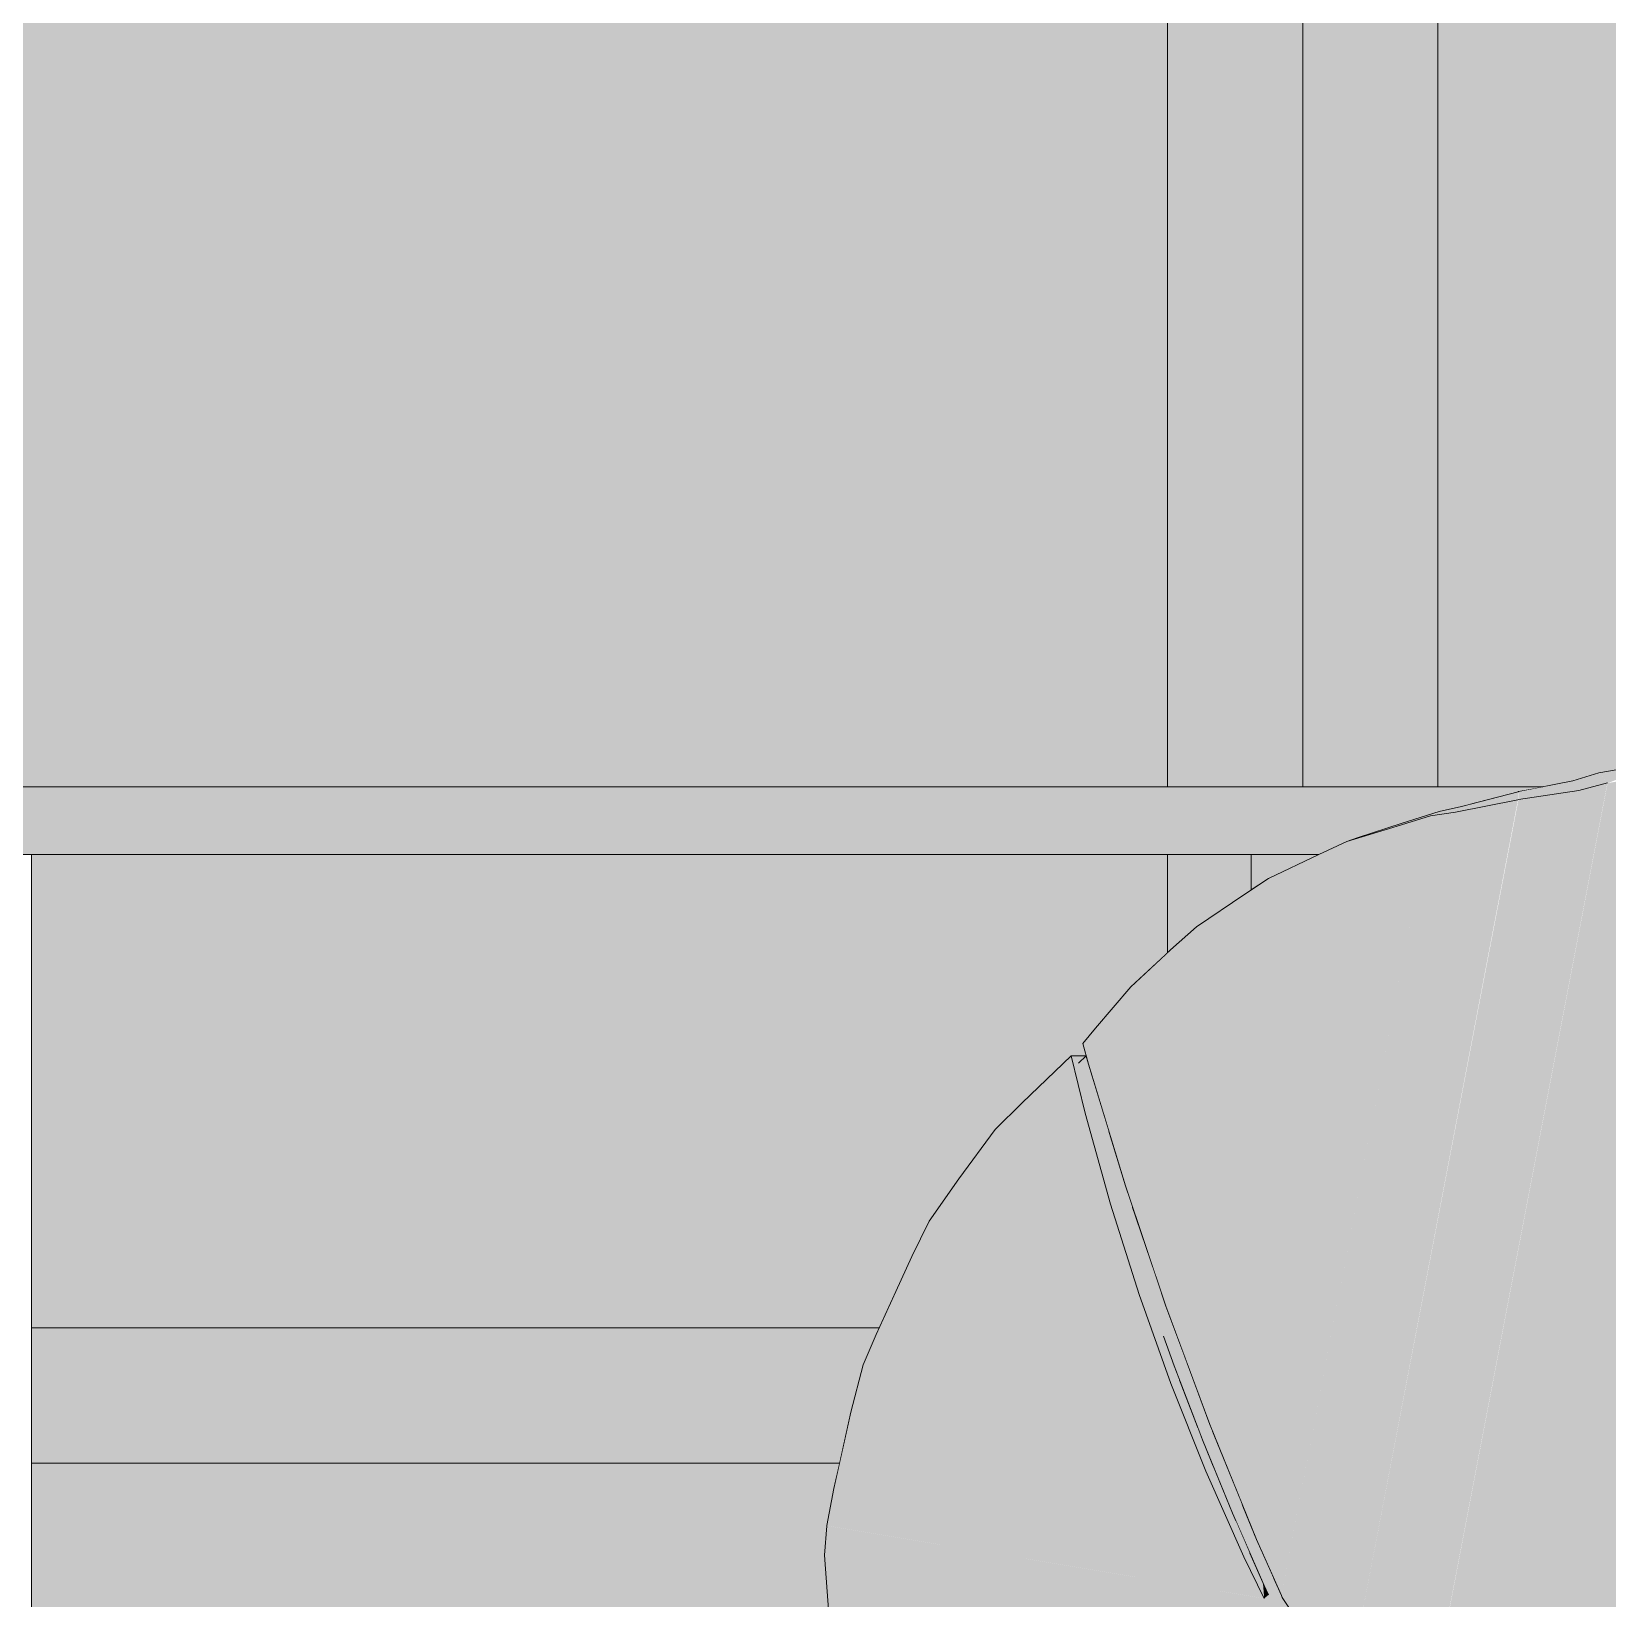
# Model space of a CAD drawing. Header units: centimetres. Extents: x -4381 to 5639, y -3920 to 4826.
# Drawn here: x 73.747 to 74.33, y 11.068 to 11.647 of the extents above; entities that cross this region are included whole.
import ezdxf
from ezdxf.xclip import XClip

# ---------------------------------------------------------------- set-up
doc = ezdxf.new("R2010")
doc.units = ezdxf.units.CM
doc.header["$MEASUREMENT"] = 0
doc.header["$XCLIPFRAME"] = 0
doc.set_wipeout_variables(frame=1)
doc.linetypes.add('Wipeout_Contour', pattern=[100, 0, -100])
for name, color, linetype in [('01- MOBILIER', 7, 'Continuous'), ('Drawing & Figure', 7, 'Continuous'), ('Structural - Bearing', 7, 'Continuous')]:
    doc.layers.add(name, color=color, linetype=linetype)
for name, color, linetype, lineweight in [('01- MOBILIER_Pen_No__1', 7, 'Continuous', 5), ('01- MOBILIER_Pen_No__101', 252, 'Continuous', 5), ('01- MOBILIER_Pen_No__18', 9, 'Continuous', 5), ('01- MOBILIER_Pen_No__2', 8, 'Continuous', 5), ('Structural - Bearing_Pen_No__1', 7, 'Continuous', 5), ('Structural - Bearing_Pen_No__18', 9, 'Continuous', 5)]:
    doc.layers.add(name, color=color, linetype=linetype, lineweight=lineweight)
for name, color, linetype, lineweight, true_color in [('01- MOBILIER_Pen_No__102', 7, 'Continuous', 5, 0xcccccc), ('01- MOBILIER_Pen_No__186', 7, 'Continuous', 5, 0xe8e8e8), ('01- MOBILIER_Pen_No__62', 7, 'Continuous', 5, 0xaaaaaa), ('Structural - Bearing_Pen_No__102', 7, 'Continuous', 5, 0xcccccc), ('Structural - Bearing_Pen_No__112', 7, 'Continuous', 5, 0xd5aaaa)]:
    doc.layers.add(name, color=color, linetype=linetype, lineweight=lineweight, true_color=true_color)

# ---------------------------------------------------------------- blocks, each defined once
blk = doc.blocks.new('Drawing_10_10', base_point=(-363.09186, 10.61787))
at = {"color": 254, "linetype": 'Wipeout_Contour', "lineweight": 0, "ltscale": 225.963706}
blk.add_wipeout([(74.35045, 11.37723), (74.32637, 11.37302), (74.32959, 11.36923)], dxfattribs=at).dxf.layer = '01- MOBILIER'
at = {"color": 254, "linetype": 'Wipeout_Contour', "lineweight": 0, "ltscale": 298.481885}
blk.add_wipeout([(73.68716, 11.34287), (73.81242, 11.34287), (73.81242, 11.36787), (73.68716, 11.36787)], dxfattribs=at).dxf.layer = '01- MOBILIER'
at = {"color": 254, "linetype": 'Wipeout_Contour', "lineweight": 0, "ltscale": 301.057834}
blk.add_wipeout([(74.22287, 11.34287), (74.19785, 11.34287), (74.19785, 11.32981), (74.20424, 11.33403)], dxfattribs=at).dxf.layer = '01- MOBILIER'
at = {"color": 254, "linetype": 'Wipeout_Contour', "lineweight": 0, "ltscale": 522.31878}
blk.add_wipeout([(73.74684, 11.11787), (74.0456, 11.11787), (74.04982, 11.13678), (74.05431, 11.15426), (74.0591, 11.16547), (74.0602, 11.16787), (73.74684, 11.16787)], dxfattribs=at).dxf.layer = '01- MOBILIER'
at = {"layer": '01- MOBILIER_Pen_No__102', "linetype": 'Continuous', "ltscale": 10}
blk.add_hatch(color=256, dxfattribs=at).paths.add_polyline_path([(73.68716, 11.34287), (73.81242, 11.34287), (73.81242, 11.36787), (73.68716, 11.36787)])
at = {"layer": '01- MOBILIER_Pen_No__186', "linetype": 'Continuous', "ltscale": 10}
for points in [[(74.35045, 11.37723), (74.32637, 11.37302), (74.32959, 11.36923)], [(73.74684, 11.11787), (74.0456, 11.11787), (74.04982, 11.13678), (74.05431, 11.15426), (74.0591, 11.16547), (74.0602, 11.16787), (73.74684, 11.16787)]]:
    blk.add_hatch(color=256, dxfattribs=at).paths.add_polyline_path(points)
at = {"layer": '01- MOBILIER_Pen_No__2', "linetype": 'Continuous', "ltscale": 10}
blk.add_hatch(color=256, dxfattribs=at).paths.add_polyline_path([(74.22287, 11.34287), (74.19785, 11.34287), (74.19785, 11.32981), (74.20424, 11.33403)])
at = {"color": 254, "linetype": 'Wipeout_Contour', "lineweight": 0, "ltscale": 375.71983}
blk.add_wipeout([(74.40542, 11.38044), (74.3999, 11.3802), (74.38044, 11.37732), (74.31308, 11.02545), (74.33692, 11.02266)], dxfattribs=at).dxf.layer = '01- MOBILIER'
at = {"color": 254, "linetype": 'Wipeout_Contour', "lineweight": 0, "ltscale": 298.968997}
blk.add_wipeout([(73.81242, 11.34287), (73.93358, 11.34287), (73.93358, 11.36787), (73.81242, 11.36787)], dxfattribs=at).dxf.layer = '01- MOBILIER'
at = {"color": 254, "linetype": 'Wipeout_Contour', "lineweight": 0, "ltscale": 300.191921}
blk.add_wipeout([(74.14282, 11.34287), (74.22176, 11.34287), (74.22176, 11.36787), (74.14282, 11.36787)], dxfattribs=at).dxf.layer = '01- MOBILIER'
at = {"layer": '01- MOBILIER_Pen_No__102', "linetype": 'Continuous', "ltscale": 10}
for points in [[(74.40542, 11.38044), (74.3999, 11.3802), (74.38044, 11.37732), (74.31308, 11.02545), (74.33692, 11.02266)], [(73.81242, 11.34287), (73.93358, 11.34287), (73.93358, 11.36787), (73.81242, 11.36787)]]:
    blk.add_hatch(color=256, dxfattribs=at).paths.add_polyline_path(points)
at = {"layer": '01- MOBILIER_Pen_No__186', "linetype": 'Continuous', "ltscale": 10}
blk.add_hatch(color=256, dxfattribs=at).paths.add_polyline_path([(74.14282, 11.34287), (74.22176, 11.34287), (74.22176, 11.36787), (74.14282, 11.36787)])
at = {"color": 254, "linetype": 'Wipeout_Contour', "lineweight": 0, "ltscale": 299.429452}
blk.add_wipeout([(73.93358, 11.34287), (74.04534, 11.34287), (74.04534, 11.36787), (73.93358, 11.36787)], dxfattribs=at).dxf.layer = '01- MOBILIER'
at = {"color": 254, "linetype": 'Wipeout_Contour', "lineweight": 0, "ltscale": 751.337569}
blk.add_wipeout([(74.27871, 11.36787), (74.22176, 11.36787), (74.22176, 11.34287), (74.22287, 11.34287), (74.23317, 11.3477), (74.237, 11.34905), (74.25366, 11.35439), (74.26726, 11.3588), (74.27563, 11.36061), (74.27871, 11.36141)], dxfattribs=at).dxf.layer = '01- MOBILIER'
at = {"color": 254, "linetype": 'Wipeout_Contour', "lineweight": 0, "ltscale": 300.961823}
blk.add_wipeout([(74.16688, 11.36787), (74.21688, 11.36787), (74.21688, 13.56787), (74.16688, 13.56787)], dxfattribs=at).dxf.layer = 'Structural - Bearing'
at = {"layer": '01- MOBILIER_Pen_No__102', "linetype": 'Continuous', "ltscale": 10}
for points in [[(73.93358, 11.34287), (74.04534, 11.34287), (74.04534, 11.36787), (73.93358, 11.36787)], [(74.27871, 11.36787), (74.22176, 11.36787), (74.22176, 11.34287), (74.22287, 11.34287), (74.23317, 11.3477), (74.237, 11.34905), (74.25366, 11.35439), (74.26726, 11.3588), (74.27563, 11.36061), (74.27871, 11.36141)]]:
    blk.add_hatch(color=256, dxfattribs=at).paths.add_polyline_path(points)
at = {"layer": 'Structural - Bearing_Pen_No__18', "linetype": 'Continuous', "ltscale": 10}
blk.add_hatch(color=256, dxfattribs=at).paths.add_polyline_path([(74.16688, 11.36787), (74.21688, 11.36787), (74.21688, 13.56787), (74.16688, 13.56787)])
at = {"color": 254, "linetype": 'Wipeout_Contour', "lineweight": 0, "ltscale": 299.843122}
blk.add_wipeout([(74.04534, 11.34287), (74.14282, 11.34287), (74.14282, 11.36787), (74.04534, 11.36787)], dxfattribs=at).dxf.layer = '01- MOBILIER'
at = {"color": 254, "linetype": 'Wipeout_Contour', "lineweight": 0, "ltscale": 301.066969}
blk.add_wipeout([(74.27871, 11.36141), (74.2965, 11.36605), (74.30563, 11.36787), (74.27871, 11.36787)], dxfattribs=at).dxf.layer = '01- MOBILIER'
at = {"layer": '01- MOBILIER_Pen_No__102', "linetype": 'Continuous', "ltscale": 10}
blk.add_hatch(color=256, dxfattribs=at).paths.add_polyline_path([(74.27871, 11.36141), (74.2965, 11.36605), (74.30563, 11.36787), (74.27871, 11.36787)])
at = {"layer": '01- MOBILIER_Pen_No__186', "linetype": 'Continuous', "ltscale": 10}
blk.add_hatch(color=256, dxfattribs=at).paths.add_polyline_path([(74.04534, 11.34287), (74.14282, 11.34287), (74.14282, 11.36787), (74.04534, 11.36787)])
at = {"color": 254, "linetype": 'Wipeout_Contour', "lineweight": 0, "ltscale": 375.689397}
blk.add_wipeout([(74.35416, 11.37335), (74.28827, 11.02916), (74.31308, 11.02545), (74.38044, 11.37732), (74.36559, 11.37572)], dxfattribs=at).dxf.layer = '01- MOBILIER'
at = {"layer": '01- MOBILIER_Pen_No__102', "linetype": 'Continuous', "ltscale": 10}
blk.add_hatch(color=256, dxfattribs=at).paths.add_polyline_path([(74.35416, 11.37335), (74.28827, 11.02916), (74.31308, 11.02545), (74.38044, 11.37732), (74.36559, 11.37572)])
at = {"color": 254, "linetype": 'Wipeout_Contour', "lineweight": 0, "ltscale": 300.621148}
blk.add_wipeout([(74.32959, 11.36923), (74.26528, 11.03328), (74.28827, 11.02916), (74.35416, 11.37335)], dxfattribs=at).dxf.layer = '01- MOBILIER'
at = {"layer": '01- MOBILIER_Pen_No__102', "linetype": 'Continuous', "ltscale": 10}
blk.add_hatch(color=256, dxfattribs=at).paths.add_polyline_path([(74.32959, 11.36923), (74.26528, 11.03328), (74.28827, 11.02916), (74.35416, 11.37335)])
at = {"color": 254, "linetype": 'Wipeout_Contour', "lineweight": 0, "ltscale": 225.83452}
blk.add_wipeout([(74.32631, 11.37308), (74.31679, 11.37007), (74.31897, 11.36648)], dxfattribs=at).dxf.layer = '01- MOBILIER'
at = {"layer": '01- MOBILIER_Pen_No__186', "linetype": 'Continuous', "ltscale": 10}
blk.add_hatch(color=256, dxfattribs=at).paths.add_polyline_path([(74.32631, 11.37308), (74.31679, 11.37007), (74.31897, 11.36648)])
at = {"color": 254, "linetype": 'Wipeout_Contour', "lineweight": 0, "ltscale": 225.368434}
blk.add_wipeout([(74.32631, 11.37308), (74.31897, 11.36648), (74.32953, 11.36929)], dxfattribs=at).dxf.layer = '01- MOBILIER'
at = {"layer": '01- MOBILIER_Pen_No__186', "linetype": 'Continuous', "ltscale": 10}
blk.add_hatch(color=256, dxfattribs=at).paths.add_polyline_path([(74.32631, 11.37308), (74.31897, 11.36648), (74.32953, 11.36929)])
at = {"color": 254, "linetype": 'Wipeout_Contour', "lineweight": 0, "ltscale": 225.989799}
blk.add_wipeout([(74.31679, 11.37007), (74.29666, 11.36611), (74.29664, 11.36315)], dxfattribs=at).dxf.layer = '01- MOBILIER'
at = {"layer": '01- MOBILIER_Pen_No__186', "linetype": 'Continuous', "ltscale": 10}
blk.add_hatch(color=256, dxfattribs=at).paths.add_polyline_path([(74.31679, 11.37007), (74.29666, 11.36611), (74.29664, 11.36315)])
at = {"color": 254, "linetype": 'Wipeout_Contour', "lineweight": 0, "ltscale": 225.128926}
blk.add_wipeout([(74.31679, 11.37007), (74.29664, 11.36315), (74.31897, 11.36648)], dxfattribs=at).dxf.layer = '01- MOBILIER'
at = {"layer": '01- MOBILIER_Pen_No__186', "linetype": 'Continuous', "ltscale": 10}
blk.add_hatch(color=256, dxfattribs=at).paths.add_polyline_path([(74.31679, 11.37007), (74.29664, 11.36315), (74.31897, 11.36648)])
at = {"color": 254, "linetype": 'Wipeout_Contour', "lineweight": 0, "ltscale": 225.806345}
blk.add_wipeout([(74.27337, 11.3585), (74.2965, 11.36605), (74.27563, 11.36061)], dxfattribs=at).dxf.layer = '01- MOBILIER'
at = {"layer": '01- MOBILIER_Pen_No__102', "linetype": 'Continuous', "ltscale": 10}
blk.add_hatch(color=256, dxfattribs=at).paths.add_polyline_path([(74.27337, 11.3585), (74.2965, 11.36605), (74.27563, 11.36061)])
at = {"color": 254, "linetype": 'Wipeout_Contour', "lineweight": 0, "ltscale": 224.986556}
blk.add_wipeout([(74.2965, 11.36605), (74.27337, 11.3585), (74.29646, 11.3631)], dxfattribs=at).dxf.layer = '01- MOBILIER'
at = {"layer": '01- MOBILIER_Pen_No__186', "linetype": 'Continuous', "ltscale": 10}
blk.add_hatch(color=256, dxfattribs=at).paths.add_polyline_path([(74.2965, 11.36605), (74.27337, 11.3585), (74.29646, 11.3631)])
at = {"color": 254, "linetype": 'Wipeout_Contour', "lineweight": 0, "ltscale": 225.62403}
blk.add_wipeout([(74.27563, 11.36061), (74.26727, 11.35881), (74.26413, 11.35712)], dxfattribs=at).dxf.layer = '01- MOBILIER'
at = {"layer": '01- MOBILIER_Pen_No__102', "linetype": 'Continuous', "ltscale": 10}
blk.add_hatch(color=256, dxfattribs=at).paths.add_polyline_path([(74.27563, 11.36061), (74.26727, 11.35881), (74.26413, 11.35712)])
at = {"color": 254, "linetype": 'Wipeout_Contour', "lineweight": 0, "ltscale": 225.09228}
blk.add_wipeout([(74.27563, 11.36061), (74.26413, 11.35712), (74.27337, 11.3585)], dxfattribs=at).dxf.layer = '01- MOBILIER'
at = {"layer": '01- MOBILIER_Pen_No__102', "linetype": 'Continuous', "ltscale": 10}
blk.add_hatch(color=256, dxfattribs=at).paths.add_polyline_path([(74.27563, 11.36061), (74.26413, 11.35712), (74.27337, 11.3585)])
at = {"color": 254, "linetype": 'Wipeout_Contour', "lineweight": 0, "ltscale": 300.54815}
blk.add_wipeout([(74.31897, 11.36648), (74.25555, 11.03519), (74.26522, 11.03335), (74.32953, 11.36929)], dxfattribs=at).dxf.layer = '01- MOBILIER'
at = {"layer": '01- MOBILIER_Pen_No__18', "linetype": 'Continuous', "ltscale": 10}
blk.add_hatch(color=256, dxfattribs=at).paths.add_polyline_path([(74.31897, 11.36648), (74.25555, 11.03519), (74.26522, 11.03335), (74.32953, 11.36929)])
at = {"color": 254, "linetype": 'Wipeout_Contour', "lineweight": 0, "ltscale": 300.493866}
blk.add_wipeout([(74.23482, 11.04115), (74.25555, 11.03519), (74.31897, 11.36648), (74.29664, 11.36315)], dxfattribs=at).dxf.layer = '01- MOBILIER'
at = {"layer": '01- MOBILIER_Pen_No__18', "linetype": 'Continuous', "ltscale": 10}
blk.add_hatch(color=256, dxfattribs=at).paths.add_polyline_path([(74.23482, 11.04115), (74.25555, 11.03519), (74.31897, 11.36648), (74.29664, 11.36315)])
at = {"color": 254, "linetype": 'Wipeout_Contour', "lineweight": 0, "ltscale": 375.78625}
blk.add_wipeout([(74.27337, 11.3585), (74.2159, 11.05827), (74.22647, 11.04432), (74.23482, 11.04115), (74.29646, 11.3631)], dxfattribs=at).dxf.layer = '01- MOBILIER'
at = {"color": 254, "linetype": 'Wipeout_Contour', "lineweight": 0, "ltscale": 301.141214}
blk.add_wipeout([(74.21688, 11.36787), (74.26688, 11.36787), (74.26688, 13.51787), (74.21688, 13.51787)], dxfattribs=at).dxf.layer = 'Structural - Bearing'
at = {"layer": '01- MOBILIER_Pen_No__62', "linetype": 'Continuous', "ltscale": 10}
blk.add_hatch(color=256, dxfattribs=at).paths.add_polyline_path([(74.27337, 11.3585), (74.2159, 11.05827), (74.22647, 11.04432), (74.23482, 11.04115), (74.29646, 11.3631)])
at = {"layer": 'Structural - Bearing_Pen_No__18', "linetype": 'Continuous', "ltscale": 10}
blk.add_hatch(color=256, dxfattribs=at).paths.add_polyline_path([(74.21688, 11.36787), (74.26688, 11.36787), (74.26688, 13.51787), (74.21688, 13.51787)])
at = {"color": 254, "linetype": 'Wipeout_Contour', "lineweight": 0, "ltscale": 300.377894}
blk.add_wipeout([(74.27337, 11.3585), (74.26413, 11.35712), (74.20898, 11.06903), (74.2159, 11.05827)], dxfattribs=at).dxf.layer = '01- MOBILIER'
at = {"layer": '01- MOBILIER_Pen_No__62', "linetype": 'Continuous', "ltscale": 10}
blk.add_hatch(color=256, dxfattribs=at).paths.add_polyline_path([(74.27337, 11.3585), (74.26413, 11.35712), (74.20898, 11.06903), (74.2159, 11.05827)])
at = {"color": 254, "linetype": 'Wipeout_Contour', "lineweight": 0, "ltscale": 225.623563}
blk.add_wipeout([(74.26728, 11.35881), (74.25366, 11.35439), (74.25021, 11.35285)], dxfattribs=at).dxf.layer = '01- MOBILIER'
at = {"layer": '01- MOBILIER_Pen_No__102', "linetype": 'Continuous', "ltscale": 10}
blk.add_hatch(color=256, dxfattribs=at).paths.add_polyline_path([(74.26728, 11.35881), (74.25366, 11.35439), (74.25021, 11.35285)])
at = {"color": 254, "linetype": 'Wipeout_Contour', "lineweight": 0, "ltscale": 225.096409}
blk.add_wipeout([(74.25021, 11.35285), (74.26413, 11.35712), (74.26726, 11.3588)], dxfattribs=at).dxf.layer = '01- MOBILIER'
at = {"layer": '01- MOBILIER_Pen_No__102', "linetype": 'Continuous', "ltscale": 10}
blk.add_hatch(color=256, dxfattribs=at).paths.add_polyline_path([(74.25021, 11.35285), (74.26413, 11.35712), (74.26726, 11.3588)])
at = {"color": 254, "linetype": 'Wipeout_Contour', "lineweight": 0, "ltscale": 225.043273}
blk.add_wipeout([(74.25366, 11.35439), (74.23317, 11.3477), (74.25021, 11.35285)], dxfattribs=at).dxf.layer = '01- MOBILIER'
at = {"layer": '01- MOBILIER_Pen_No__102', "linetype": 'Continuous', "ltscale": 10}
blk.add_hatch(color=256, dxfattribs=at).paths.add_polyline_path([(74.25366, 11.35439), (74.23317, 11.3477), (74.25021, 11.35285)])
at = {"color": 254, "linetype": 'Wipeout_Contour', "lineweight": 0, "ltscale": 300.383713}
blk.add_wipeout([(74.19982, 11.08965), (74.20898, 11.06905), (74.26413, 11.35712), (74.25021, 11.35285)], dxfattribs=at).dxf.layer = '01- MOBILIER'
at = {"layer": '01- MOBILIER_Pen_No__62', "linetype": 'Continuous', "ltscale": 10}
blk.add_hatch(color=256, dxfattribs=at).paths.add_polyline_path([(74.19982, 11.08965), (74.20898, 11.06905), (74.26413, 11.35712), (74.25021, 11.35285)])
at = {"color": 254, "linetype": 'Wipeout_Contour', "lineweight": 0, "ltscale": 375.331054}
blk.add_wipeout([(74.25021, 11.35285), (74.23317, 11.3477), (74.22283, 11.34285), (74.18251, 11.13222), (74.19982, 11.08965)], dxfattribs=at).dxf.layer = '01- MOBILIER'
at = {"color": 254, "linetype": 'Wipeout_Contour', "lineweight": 0, "ltscale": 299.867939}
blk.add_wipeout([(74.20426, 11.06925), (74.20264, 11.06788), (74.20837, 11.05583), (74.2084, 11.06036)], dxfattribs=at).dxf.layer = '01- MOBILIER'
at = {"color": 254, "linetype": 'Wipeout_Contour', "lineweight": 0, "ltscale": 3097.621566}
blk.add_wipeout([(74.26688, 13.51787), (74.26688, 11.36787), (74.30563, 11.36787), (74.31679, 11.37007), (74.32631, 11.37308), (74.35045, 11.37723), (74.36166, 11.37963), (74.37621, 11.38127), (74.39527, 11.3842), (74.40068, 11.38446), (74.42369, 11.38651), (74.42663, 11.38691), (74.4451, 11.38723), (74.45513, 11.38787), (74.46492, 11.38723), (74.48066, 11.38691), (74.48304, 11.38651), (74.49928, 11.38446), (74.50257, 11.3842), (74.51357, 11.38127), (74.52073, 11.37963), (74.52591, 11.37723), (74.53505, 11.37308), (74.54293, 11.36923), (74.54624, 11.36648), (74.54793, 11.36315), (74.48631, 11.04115), (74.48282, 11.03519), (74.47864, 11.03342), (74.47044, 11.03024), (74.46738, 11.02689), (74.46132, 11.01928), (74.46697, 11.01721), (74.46925, 11.01596), (74.47591, 11.01052), (74.48181, 11.00254), (74.4866, 10.99249), (74.48992, 10.98124), (74.53381, 10.78025), (75.14188, 10.78025), (75.14188, 13.51787)], dxfattribs=at).dxf.layer = 'Structural - Bearing'
at = {"layer": '01- MOBILIER_Pen_No__186', "linetype": 'Continuous', "ltscale": 10}
blk.add_hatch(color=256, dxfattribs=at).paths.add_polyline_path([(74.20426, 11.06925), (74.20264, 11.06788), (74.20837, 11.05583), (74.2084, 11.06036)])
at = {"layer": '01- MOBILIER_Pen_No__62', "linetype": 'Continuous', "ltscale": 10}
for points in [[(74.25021, 11.35285), (74.23317, 11.3477), (74.22283, 11.34285), (74.18251, 11.13222), (74.19982, 11.08965)], [(74.20837, 11.05583), (74.04006, 11.08383), (74.04164, 11.06211), (74.22083, 11.0323), (74.21851, 11.04135)]]:
    blk.add_hatch(color=256, dxfattribs=at).paths.add_polyline_path(points)
at = {"layer": 'Structural - Bearing_Pen_No__102', "linetype": 'Continuous', "ltscale": 10}
blk.add_hatch(color=256, dxfattribs=at).paths.add_polyline_path([(74.26688, 13.51787), (74.26688, 11.36787), (74.30563, 11.36787), (74.31679, 11.37007), (74.32631, 11.37308), (74.35045, 11.37723), (74.36166, 11.37963), (74.37621, 11.38127), (74.39527, 11.3842), (74.40068, 11.38446), (74.42369, 11.38651), (74.42663, 11.38691), (74.4451, 11.38723), (74.45513, 11.38787), (74.46492, 11.38723), (74.48066, 11.38691), (74.48304, 11.38651), (74.49928, 11.38446), (74.50257, 11.3842), (74.51357, 11.38127), (74.52073, 11.37963), (74.52591, 11.37723), (74.53505, 11.37308), (74.54293, 11.36923), (74.54624, 11.36648), (74.54793, 11.36315), (74.48631, 11.04115), (74.48282, 11.03519), (74.47864, 11.03342), (74.47044, 11.03024), (74.46738, 11.02689), (74.46132, 11.01928), (74.46697, 11.01721), (74.46925, 11.01596), (74.47591, 11.01052), (74.48181, 11.00254), (74.4866, 10.99249), (74.48992, 10.98124), (74.53381, 10.78025), (75.14188, 10.78025), (75.14188, 13.51787)])
at = {"color": 254, "linetype": 'Wipeout_Contour', "lineweight": 0, "ltscale": 375.344747}
blk.add_wipeout([(74.22283, 11.34285), (74.20424, 11.33403), (74.19548, 11.32825), (74.16631, 11.17588), (74.18251, 11.13222)], dxfattribs=at).dxf.layer = '01- MOBILIER'
at = {"color": 254, "linetype": 'Wipeout_Contour', "lineweight": 0, "ltscale": 299.818946}
blk.add_wipeout([(74.04006, 11.08383), (74.20837, 11.05583), (74.20264, 11.06788), (74.0409, 11.09478)], dxfattribs=at).dxf.layer = '01- MOBILIER'
at = {"layer": '01- MOBILIER_Pen_No__101', "linetype": 'Continuous', "ltscale": 10}
blk.add_hatch(color=256, dxfattribs=at).paths.add_polyline_path([(74.04006, 11.08383), (74.20837, 11.05583), (74.20264, 11.06788), (74.0409, 11.09478)])
at = {"layer": '01- MOBILIER_Pen_No__62', "linetype": 'Continuous', "ltscale": 10}
blk.add_hatch(color=256, dxfattribs=at).paths.add_polyline_path([(74.22283, 11.34285), (74.20424, 11.33403), (74.19548, 11.32825), (74.16631, 11.17588), (74.18251, 11.13222)])
at = {"color": 254, "linetype": 'Wipeout_Contour', "lineweight": 0, "ltscale": 375.394034}
blk.add_wipeout([(74.19548, 11.32825), (74.17758, 11.31609), (74.16803, 11.30758), (74.15133, 11.22035), (74.16631, 11.17588)], dxfattribs=at).dxf.layer = '01- MOBILIER'
at = {"color": 254, "linetype": 'Wipeout_Contour', "lineweight": 0, "ltscale": 299.781206}
blk.add_wipeout([(74.16533, 11.16512), (74.16817, 11.14733), (74.17129, 11.14886), (74.16937, 11.15386)], dxfattribs=at).dxf.layer = '01- MOBILIER'
at = {"color": 254, "linetype": 'Wipeout_Contour', "lineweight": 0, "ltscale": 300.135127}
blk.add_wipeout([(74.17986, 11.1265), (74.17781, 11.13182), (74.18106, 11.11496), (74.18386, 11.11672)], dxfattribs=at).dxf.layer = '01- MOBILIER'
at = {"color": 254, "linetype": 'Wipeout_Contour', "lineweight": 0, "ltscale": 299.763563}
blk.add_wipeout([(74.19546, 11.08902), (74.19196, 11.09708), (74.19509, 11.08329), (74.19726, 11.08497)], dxfattribs=at).dxf.layer = '01- MOBILIER'
at = {"color": 254, "linetype": 'Wipeout_Contour', "lineweight": 0, "ltscale": 300.657273}
blk.add_wipeout([(74.2026, 11.07272), (74.20216, 11.07373), (74.20265, 11.06789), (74.20426, 11.06925)], dxfattribs=at).dxf.layer = '01- MOBILIER'
at = {"layer": '01- MOBILIER_Pen_No__101', "linetype": 'Continuous', "ltscale": 10}
blk.add_hatch(color=256, dxfattribs=at).paths.add_polyline_path([(74.19548, 11.32825), (74.17758, 11.31609), (74.16803, 11.30758), (74.15133, 11.22035), (74.16631, 11.17588)])
at = {"layer": '01- MOBILIER_Pen_No__186', "linetype": 'Continuous', "ltscale": 10}
for points in [[(74.16533, 11.16512), (74.16817, 11.14733), (74.17129, 11.14886), (74.16937, 11.15386)], [(74.17986, 11.1265), (74.17781, 11.13182), (74.18106, 11.11496), (74.18386, 11.11672)], [(74.19546, 11.08902), (74.19196, 11.09708), (74.19509, 11.08329), (74.19726, 11.08497)], [(74.2026, 11.07272), (74.20216, 11.07373), (74.20265, 11.06789), (74.20426, 11.06925)]]:
    blk.add_hatch(color=256, dxfattribs=at).paths.add_polyline_path(points)
at = {"color": 254, "linetype": 'Wipeout_Contour', "lineweight": 0, "ltscale": 375.540738}
blk.add_wipeout([(74.16803, 11.30758), (74.15331, 11.29394), (74.1402, 11.27861), (74.13767, 11.26537), (74.15133, 11.22035)], dxfattribs=at).dxf.layer = '01- MOBILIER'
at = {"color": 254, "linetype": 'Wipeout_Contour', "lineweight": 0, "ltscale": 225.01532}
blk.add_wipeout([(74.15961, 11.1814), (74.15421, 11.19763), (74.15642, 11.18027)], dxfattribs=at).dxf.layer = '01- MOBILIER'
at = {"layer": '01- MOBILIER', "linetype": 'Continuous', "lineweight": 0, "ltscale": 10, "true_color": 0xffffff}
blk.add_hatch(color=7, dxfattribs=at).paths.add_polyline_path([(74.15961, 11.1814), (74.15421, 11.19763), (74.15642, 11.18027)])
at = {"layer": '01- MOBILIER_Pen_No__101', "linetype": 'Continuous', "ltscale": 10}
blk.add_hatch(color=256, dxfattribs=at).paths.add_polyline_path([(74.16803, 11.30758), (74.15331, 11.29394), (74.1402, 11.27861), (74.13767, 11.26537), (74.15133, 11.22035)])
at = {"color": 254, "linetype": 'Wipeout_Contour', "lineweight": 0, "ltscale": 225.035424}
blk.add_wipeout([(74.1402, 11.27861), (74.1356, 11.27298), (74.13767, 11.26537)], dxfattribs=at).dxf.layer = '01- MOBILIER'
at = {"color": 254, "linetype": 'Wipeout_Contour', "lineweight": 0, "ltscale": 225.249333}
blk.add_wipeout([(74.13678, 11.25562), (74.13641, 11.24722), (74.1391, 11.24745)], dxfattribs=at).dxf.layer = '01- MOBILIER'
at = {"color": 254, "linetype": 'Wipeout_Contour', "lineweight": 0, "ltscale": 225.079692}
blk.add_wipeout([(74.14435, 11.22914), (74.14583, 11.21362), (74.14892, 11.21429)], dxfattribs=at).dxf.layer = '01- MOBILIER'
at = {"color": 254, "linetype": 'Wipeout_Contour', "lineweight": 0, "ltscale": 525.491528}
blk.add_wipeout([(74.19785, 11.34287), (74.16688, 11.34287), (74.16688, 11.30651), (74.16803, 11.30758), (74.17758, 11.31609), (74.19548, 11.32825), (74.19785, 11.32981)], dxfattribs=at).dxf.layer = 'Structural - Bearing'
at = {"layer": '01- MOBILIER', "linetype": 'Continuous', "lineweight": 0, "ltscale": 10, "true_color": 0xffffff}
for points in [[(74.13678, 11.25562), (74.13641, 11.24722), (74.1391, 11.24745)], [(74.14435, 11.22914), (74.14583, 11.21362), (74.14892, 11.21429)]]:
    blk.add_hatch(color=7, dxfattribs=at).paths.add_polyline_path(points)
at = {"layer": '01- MOBILIER_Pen_No__101', "linetype": 'Continuous', "ltscale": 10}
blk.add_hatch(color=256, dxfattribs=at).paths.add_polyline_path([(74.1402, 11.27861), (74.1356, 11.27298), (74.13767, 11.26537)])
at = {"layer": 'Structural - Bearing_Pen_No__18', "linetype": 'Continuous', "ltscale": 10}
blk.add_hatch(color=256, dxfattribs=at).paths.add_polyline_path([(74.19785, 11.34287), (74.16688, 11.34287), (74.16688, 11.30651), (74.16803, 11.30758), (74.17758, 11.31609), (74.19548, 11.32825), (74.19785, 11.32981)])
at = {"color": 254, "linetype": 'Wipeout_Contour', "lineweight": 0, "ltscale": 374.151994}
blk.add_wipeout([(74.13121, 11.26843), (74.13641, 11.24722), (74.13678, 11.25562), (74.13399, 11.26577), (74.13684, 11.26841)], dxfattribs=at).dxf.layer = '01- MOBILIER'
at = {"layer": '01- MOBILIER', "linetype": 'Continuous', "lineweight": 0, "ltscale": 10, "true_color": 0xffffff}
blk.add_hatch(color=7, dxfattribs=at).paths.add_polyline_path([(74.13121, 11.26843), (74.13641, 11.24722), (74.13678, 11.25562), (74.13399, 11.26577), (74.13684, 11.26841)])
at = {"color": 254, "linetype": 'Wipeout_Contour', "lineweight": 0, "ltscale": 374.840957}
blk.add_wipeout([(74.13641, 11.24722), (74.14583, 11.21362), (74.14435, 11.22914), (74.14184, 11.23753), (74.1391, 11.24745)], dxfattribs=at).dxf.layer = '01- MOBILIER'
at = {"layer": '01- MOBILIER', "linetype": 'Continuous', "lineweight": 0, "ltscale": 10, "true_color": 0xffffff}
blk.add_hatch(color=7, dxfattribs=at).paths.add_polyline_path([(74.13641, 11.24722), (74.14583, 11.21362), (74.14435, 11.22914), (74.14184, 11.23753), (74.1391, 11.24745)])
at = {"color": 254, "linetype": 'Wipeout_Contour', "lineweight": 0, "ltscale": 375.083741}
blk.add_wipeout([(74.14583, 11.21362), (74.15642, 11.18027), (74.15421, 11.19763), (74.15037, 11.20945), (74.14892, 11.21429)], dxfattribs=at).dxf.layer = '01- MOBILIER'
at = {"layer": '01- MOBILIER', "linetype": 'Continuous', "lineweight": 0, "ltscale": 10, "true_color": 0xffffff}
blk.add_hatch(color=7, dxfattribs=at).paths.add_polyline_path([(74.14583, 11.21362), (74.15642, 11.18027), (74.15421, 11.19763), (74.15037, 11.20945), (74.14892, 11.21429)])
at = {"color": 254, "linetype": 'Wipeout_Contour', "lineweight": 0, "ltscale": 300.041164}
blk.add_wipeout([(74.15642, 11.18027), (74.16817, 11.14733), (74.16533, 11.16512), (74.15962, 11.1814)], dxfattribs=at).dxf.layer = '01- MOBILIER'
at = {"layer": '01- MOBILIER_Pen_No__186', "linetype": 'Continuous', "ltscale": 10}
blk.add_hatch(color=256, dxfattribs=at).paths.add_polyline_path([(74.15642, 11.18027), (74.16817, 11.14733), (74.16533, 11.16512), (74.15962, 11.1814)])
at = {"color": 254, "linetype": 'Wipeout_Contour', "lineweight": 0, "ltscale": 375.227819}
blk.add_wipeout([(74.17129, 11.14886), (74.16817, 11.14733), (74.18106, 11.11496), (74.17781, 11.13182), (74.17368, 11.14254)], dxfattribs=at).dxf.layer = '01- MOBILIER'
at = {"layer": '01- MOBILIER_Pen_No__186', "linetype": 'Continuous', "ltscale": 10}
blk.add_hatch(color=256, dxfattribs=at).paths.add_polyline_path([(74.17129, 11.14886), (74.16817, 11.14733), (74.18106, 11.11496), (74.17781, 11.13182), (74.17368, 11.14254)])
at = {"color": 254, "linetype": 'Wipeout_Contour', "lineweight": 0, "ltscale": 374.948071}
blk.add_wipeout([(74.18106, 11.11496), (74.19509, 11.08329), (74.19196, 11.09708), (74.19094, 11.09943), (74.18386, 11.11672)], dxfattribs=at).dxf.layer = '01- MOBILIER'
at = {"layer": '01- MOBILIER_Pen_No__186', "linetype": 'Continuous', "ltscale": 10}
blk.add_hatch(color=256, dxfattribs=at).paths.add_polyline_path([(74.18106, 11.11496), (74.19509, 11.08329), (74.19196, 11.09708), (74.19094, 11.09943), (74.18386, 11.11672)])
at = {"color": 254, "linetype": 'Wipeout_Contour', "lineweight": 0, "ltscale": 299.905881}
blk.add_wipeout([(74.19726, 11.08497), (74.19509, 11.08329), (74.20265, 11.06789), (74.20216, 11.07373)], dxfattribs=at).dxf.layer = '01- MOBILIER'
at = {"layer": '01- MOBILIER_Pen_No__186', "linetype": 'Continuous', "ltscale": 10}
blk.add_hatch(color=256, dxfattribs=at).paths.add_polyline_path([(74.19726, 11.08497), (74.19509, 11.08329), (74.20265, 11.06789), (74.20216, 11.07373)])
at = {"color": 254, "linetype": 'Wipeout_Contour', "lineweight": 0, "ltscale": 299.820419}
blk.add_wipeout([(74.04091, 11.09479), (74.20265, 11.06789), (74.19509, 11.08329), (74.04351, 11.1085)], dxfattribs=at).dxf.layer = '01- MOBILIER'
at = {"layer": '01- MOBILIER_Pen_No__101', "linetype": 'Continuous', "ltscale": 10}
blk.add_hatch(color=256, dxfattribs=at).paths.add_polyline_path([(74.04091, 11.09479), (74.20265, 11.06789), (74.19509, 11.08329), (74.04351, 11.1085)])
at = {"color": 254, "linetype": 'Wipeout_Contour', "lineweight": 0, "ltscale": 299.844341}
blk.add_wipeout([(74.04351, 11.1085), (74.19509, 11.08329), (74.18106, 11.11496), (74.04982, 11.13678)], dxfattribs=at).dxf.layer = '01- MOBILIER'
at = {"color": 254, "linetype": 'Wipeout_Contour', "lineweight": 0, "ltscale": 676.038849}
blk.add_wipeout([(74.20596, 11.07584), (74.2026, 11.07272), (74.20426, 11.06925), (74.2084, 11.06036), (74.20986, 11.05747), (74.21495, 11.04652), (74.22074, 11.05188), (74.2159, 11.05827), (74.20931, 11.06825)], dxfattribs=at).dxf.layer = '01- MOBILIER'
at = {"layer": '01- MOBILIER_Pen_No__101', "linetype": 'Continuous', "ltscale": 10}
blk.add_hatch(color=256, dxfattribs=at).paths.add_polyline_path([(74.04351, 11.1085), (74.19509, 11.08329), (74.18106, 11.11496), (74.04982, 11.13678)])
at = {"layer": '01- MOBILIER_Pen_No__2', "linetype": 'Continuous', "ltscale": 10}
blk.add_hatch(color=256, dxfattribs=at).paths.add_polyline_path([(74.20596, 11.07584), (74.2026, 11.07272), (74.20426, 11.06925), (74.2084, 11.06036), (74.20986, 11.05747), (74.21495, 11.04652), (74.22074, 11.05188), (74.2159, 11.05827), (74.20931, 11.06825)])
at = {"color": 254, "linetype": 'Wipeout_Contour', "lineweight": 0, "ltscale": 375.221698}
blk.add_wipeout([(74.04982, 11.13678), (74.18106, 11.11496), (74.16817, 11.14733), (74.0591, 11.16547), (74.05431, 11.15426)], dxfattribs=at).dxf.layer = '01- MOBILIER'
at = {"color": 254, "linetype": 'Wipeout_Contour', "lineweight": 0, "ltscale": 600.042827}
blk.add_wipeout([(74.19094, 11.09943), (74.19546, 11.08902), (74.19726, 11.08497), (74.20216, 11.07373), (74.2026, 11.07272), (74.20596, 11.07584), (74.19982, 11.08965), (74.1945, 11.10273)], dxfattribs=at).dxf.layer = '01- MOBILIER'
at = {"layer": '01- MOBILIER_Pen_No__101', "linetype": 'Continuous', "ltscale": 10}
blk.add_hatch(color=256, dxfattribs=at).paths.add_polyline_path([(74.04982, 11.13678), (74.18106, 11.11496), (74.16817, 11.14733), (74.0591, 11.16547), (74.05431, 11.15426)])
at = {"layer": '01- MOBILIER_Pen_No__2', "linetype": 'Continuous', "ltscale": 10}
blk.add_hatch(color=256, dxfattribs=at).paths.add_polyline_path([(74.19094, 11.09943), (74.19546, 11.08902), (74.19726, 11.08497), (74.20216, 11.07373), (74.2026, 11.07272), (74.20596, 11.07584), (74.19982, 11.08965), (74.1945, 11.10273)])
at = {"color": 254, "linetype": 'Wipeout_Contour', "lineweight": 0, "ltscale": 299.807983}
blk.add_wipeout([(74.0591, 11.16547), (74.16817, 11.14733), (74.15642, 11.18027), (74.07232, 11.19426)], dxfattribs=at).dxf.layer = '01- MOBILIER'
at = {"color": 254, "linetype": 'Wipeout_Contour', "lineweight": 0, "ltscale": 300.060952}
blk.add_wipeout([(74.18347, 11.12985), (74.17986, 11.1265), (74.19094, 11.09943), (74.1945, 11.10273)], dxfattribs=at).dxf.layer = '01- MOBILIER'
at = {"layer": '01- MOBILIER_Pen_No__101', "linetype": 'Continuous', "ltscale": 10}
blk.add_hatch(color=256, dxfattribs=at).paths.add_polyline_path([(74.0591, 11.16547), (74.16817, 11.14733), (74.15642, 11.18027), (74.07232, 11.19426)])
at = {"layer": '01- MOBILIER_Pen_No__2', "linetype": 'Continuous', "ltscale": 10}
blk.add_hatch(color=256, dxfattribs=at).paths.add_polyline_path([(74.18347, 11.12985), (74.17986, 11.1265), (74.19094, 11.09943), (74.1945, 11.10273)])
at = {"color": 254, "linetype": 'Wipeout_Contour', "lineweight": 0, "ltscale": 375.132312}
blk.add_wipeout([(74.07232, 11.19426), (74.15642, 11.18027), (74.14583, 11.21362), (74.08971, 11.22296), (74.07873, 11.20729)], dxfattribs=at).dxf.layer = '01- MOBILIER'
at = {"color": 254, "linetype": 'Wipeout_Contour', "lineweight": 0, "ltscale": 525.162103}
blk.add_wipeout([(74.16937, 11.15386), (74.17129, 11.14886), (74.17368, 11.14254), (74.17986, 11.1265), (74.18347, 11.12985), (74.18251, 11.13222), (74.17317, 11.15738)], dxfattribs=at).dxf.layer = '01- MOBILIER'
at = {"layer": '01- MOBILIER_Pen_No__101', "linetype": 'Continuous', "ltscale": 10}
blk.add_hatch(color=256, dxfattribs=at).paths.add_polyline_path([(74.07232, 11.19426), (74.15642, 11.18027), (74.14583, 11.21362), (74.08971, 11.22296), (74.07873, 11.20729)])
at = {"layer": '01- MOBILIER_Pen_No__2', "linetype": 'Continuous', "ltscale": 10}
blk.add_hatch(color=256, dxfattribs=at).paths.add_polyline_path([(74.16937, 11.15386), (74.17129, 11.14886), (74.17368, 11.14254), (74.17986, 11.1265), (74.18347, 11.12985), (74.18251, 11.13222), (74.17317, 11.15738)])
at = {"color": 254, "linetype": 'Wipeout_Contour', "lineweight": 0, "ltscale": 374.89617}
blk.add_wipeout([(74.08971, 11.22296), (74.14583, 11.21362), (74.13641, 11.24722), (74.1131, 11.2511), (74.1031, 11.24117)], dxfattribs=at).dxf.layer = '01- MOBILIER'
at = {"color": 254, "linetype": 'Wipeout_Contour', "lineweight": 0, "ltscale": 450.119083}
blk.add_wipeout([(74.15956, 11.18155), (74.16533, 11.16512), (74.16937, 11.15386), (74.17317, 11.15738), (74.16631, 11.17588), (74.16325, 11.18497)], dxfattribs=at).dxf.layer = '01- MOBILIER'
at = {"layer": '01- MOBILIER_Pen_No__101', "linetype": 'Continuous', "ltscale": 10}
blk.add_hatch(color=256, dxfattribs=at).paths.add_polyline_path([(74.08971, 11.22296), (74.14583, 11.21362), (74.13641, 11.24722), (74.1131, 11.2511), (74.1031, 11.24117)])
at = {"layer": '01- MOBILIER_Pen_No__2', "linetype": 'Continuous', "ltscale": 10}
blk.add_hatch(color=256, dxfattribs=at).paths.add_polyline_path([(74.15956, 11.18155), (74.16533, 11.16512), (74.16937, 11.15386), (74.17317, 11.15738), (74.16631, 11.17588), (74.16325, 11.18497)])
at = {"color": 254, "linetype": 'Wipeout_Contour', "lineweight": 0, "ltscale": 224.612207}
blk.add_wipeout([(74.1131, 11.2511), (74.13641, 11.24722), (74.13121, 11.26843)], dxfattribs=at).dxf.layer = '01- MOBILIER'
at = {"color": 254, "linetype": 'Wipeout_Contour', "lineweight": 0, "ltscale": 375.203607}
blk.add_wipeout([(74.1539, 11.21272), (74.15037, 11.20945), (74.15421, 11.19763), (74.15956, 11.18155), (74.16325, 11.18497)], dxfattribs=at).dxf.layer = '01- MOBILIER'
at = {"layer": '01- MOBILIER_Pen_No__101', "linetype": 'Continuous', "ltscale": 10}
blk.add_hatch(color=256, dxfattribs=at).paths.add_polyline_path([(74.1131, 11.2511), (74.13641, 11.24722), (74.13121, 11.26843)])
at = {"layer": '01- MOBILIER_Pen_No__2', "linetype": 'Continuous', "ltscale": 10}
blk.add_hatch(color=256, dxfattribs=at).paths.add_polyline_path([(74.1539, 11.21272), (74.15037, 11.20945), (74.15421, 11.19763), (74.15956, 11.18155), (74.16325, 11.18497)])
at = {"color": 254, "linetype": 'Wipeout_Contour', "lineweight": 0, "ltscale": 524.834141}
blk.add_wipeout([(74.14518, 11.24063), (74.14184, 11.23753), (74.14435, 11.22914), (74.14892, 11.21429), (74.15037, 11.20945), (74.1539, 11.21272), (74.15133, 11.22035)], dxfattribs=at).dxf.layer = '01- MOBILIER'
at = {"layer": '01- MOBILIER_Pen_No__2', "linetype": 'Continuous', "ltscale": 10}
blk.add_hatch(color=256, dxfattribs=at).paths.add_polyline_path([(74.14518, 11.24063), (74.14184, 11.23753), (74.14435, 11.22914), (74.14892, 11.21429), (74.15037, 11.20945), (74.1539, 11.21272), (74.15133, 11.22035)])
at = {"color": 254, "linetype": 'Wipeout_Contour', "lineweight": 0, "ltscale": 525.473707}
blk.add_wipeout([(74.13399, 11.26577), (74.13678, 11.25562), (74.1391, 11.24745), (74.14184, 11.23753), (74.14518, 11.24063), (74.13767, 11.26537), (74.13684, 11.26841)], dxfattribs=at).dxf.layer = '01- MOBILIER'
at = {"layer": '01- MOBILIER_Pen_No__2', "linetype": 'Continuous', "ltscale": 10}
blk.add_hatch(color=256, dxfattribs=at).paths.add_polyline_path([(74.13399, 11.26577), (74.13678, 11.25562), (74.1391, 11.24745), (74.14184, 11.23753), (74.14518, 11.24063), (74.13767, 11.26537), (74.13684, 11.26841)])
at = {"color": 254, "linetype": 'Wipeout_Contour', "lineweight": 0, "ltscale": 761.862619}
blk.add_wipeout([(73.17688, 14.11787), (73.17688, 11.36787), (74.16688, 11.36787), (74.16688, 13.61787), (76.16688, 13.61787), (76.16688, 10.78025), (76.59685, 10.78025), (76.6044, 10.7788), (76.60688, 10.7772), (76.60688, 14.11787)], dxfattribs=at).dxf.layer = 'Structural - Bearing'
at = {"layer": 'Structural - Bearing_Pen_No__112', "linetype": 'Continuous', "ltscale": 10}
blk.add_hatch(color=256, dxfattribs=at).paths.add_polyline_path([(73.17688, 14.11787), (73.17688, 11.36787), (74.16688, 11.36787), (74.16688, 13.61787), (76.16688, 13.61787), (76.16688, 10.78025), (76.59685, 10.78025), (76.6044, 10.7788), (76.60688, 10.7772), (76.60688, 14.11787)])
at = {"layer": '01- MOBILIER_Pen_No__1', "linetype": 'Continuous', "ltscale": 10}
for p, q in [((74.35045, 11.37723), (74.32637, 11.37302)), ((74.31679, 11.37007), (74.29666, 11.36611)), ((74.32631, 11.37309), (74.31679, 11.37007)), ((74.32953, 11.3693), (74.31897, 11.36648)), ((73.68716, 11.36787), (73.81242, 11.36787)), ((73.81242, 11.36787), (73.93358, 11.36787)), ((73.93358, 11.36787), (74.04534, 11.36787)), ((74.04534, 11.36787), (74.14282, 11.36787)), ((74.14282, 11.36787), (74.22176, 11.36787)), ((74.22176, 11.36787), (74.27871, 11.36787)), ((74.29646, 11.3631), (74.27337, 11.3585)), ((74.2965, 11.36605), (74.27563, 11.36061)), ((74.27871, 11.36787), (74.30563, 11.36787)), ((74.29664, 11.36315), (74.29646, 11.3631)), ((74.29666, 11.36611), (74.2965, 11.36605)), ((74.31897, 11.36648), (74.29664, 11.36315)), ((74.26728, 11.35881), (74.25366, 11.35439)), ((74.27337, 11.3585), (74.26413, 11.35712)), ((74.27563, 11.36061), (74.26727, 11.35881)), ((74.25021, 11.35285), (74.23317, 11.3477)), ((74.25366, 11.35439), (74.237, 11.34905)), ((74.26413, 11.35712), (74.25021, 11.35285)), ((74.23317, 11.3477), (74.22283, 11.34285)), ((74.237, 11.34905), (74.23317, 11.3477)), ((74.19785, 11.32981), (74.19785, 11.34287)), ((74.22283, 11.34285), (74.20424, 11.33403)), ((74.22176, 11.34287), (74.22287, 11.34287)), ((74.20424, 11.33403), (74.19548, 11.32825)), ((74.19548, 11.32825), (74.17758, 11.31609)), ((74.16934, 11.15383), (74.16538, 11.16477)), ((74.04982, 11.13678), (74.05431, 11.15426)), ((74.17986, 11.1265), (74.16934, 11.15383)), ((74.16817, 11.14733), (74.18106, 11.11496)), ((74.19982, 11.08965), (74.18251, 11.13222)), ((74.19094, 11.09943), (74.17986, 11.1265)), ((74.18106, 11.11496), (74.19509, 11.08329)), ((74.20256, 11.07268), (74.19094, 11.09943)), ((74.20898, 11.06903), (74.19982, 11.08965)), ((74.19509, 11.08329), (74.20265, 11.06789)), ((74.20417, 11.06917), (74.20256, 11.07268)), ((74.20931, 11.06825), (74.20898, 11.06903)), ((74.20931, 11.06825), (74.2159, 11.05827))]:
    blk.add_line(p, q, dxfattribs=at)
at = {"layer": 'Structural - Bearing_Pen_No__1', "linetype": 'Continuous', "ltscale": 10}
for p, q in [((74.16688, 13.61787), (74.16688, 11.36787)), ((74.21688, 13.56787), (74.21688, 11.36787)), ((74.26688, 13.51787), (74.26688, 11.36787))]:
    blk.add_line(p, q, dxfattribs=at)
at = {"color": 254, "linetype": 'Wipeout_Contour', "lineweight": 0, "ltscale": 1119.828716}
blk.add_wipeout([(74.16688, 11.34287), (73.74684, 11.34287), (73.74684, 11.16787), (74.0602, 11.16787), (74.07232, 11.19426), (74.07873, 11.20729), (74.08971, 11.22296), (74.1031, 11.24117), (74.1131, 11.2511), (74.13121, 11.26843), (74.13684, 11.26843), (74.1356, 11.27298), (74.1402, 11.27861), (74.15331, 11.29394), (74.16688, 11.30651)], dxfattribs=at).dxf.layer = 'Structural - Bearing'
at = {"color": 254, "linetype": 'Wipeout_Contour', "lineweight": 0, "ltscale": 1341.452896}
blk.add_wipeout([(73.74684, 11.11787), (73.74684, 10.78025), (74.0238, 10.78025), (74.04881, 10.99469), (74.05079, 11.00562), (74.05414, 11.01601), (74.05863, 11.0251), (74.06405, 11.03244), (74.06515, 11.03337), (74.06156, 11.03429), (74.0564, 11.03568), (74.04736, 11.04566), (74.04388, 11.05415), (74.04164, 11.06211), (74.04006, 11.08383), (74.0409, 11.09478), (74.04351, 11.1085), (74.0456, 11.11787)], dxfattribs=at).dxf.layer = 'Structural - Bearing'
at = {"layer": 'Structural - Bearing_Pen_No__112', "linetype": 'Continuous', "ltscale": 10}
for points in [[(74.16688, 11.34287), (73.74684, 11.34287), (73.74684, 11.16787), (74.0602, 11.16787), (74.07232, 11.19426), (74.07873, 11.20729), (74.08971, 11.22296), (74.1031, 11.24117), (74.1131, 11.2511), (74.13121, 11.26843), (74.13684, 11.26843), (74.1356, 11.27298), (74.1402, 11.27861), (74.15331, 11.29394), (74.16688, 11.30651)], [(73.74684, 11.11787), (73.74684, 10.78025), (74.0238, 10.78025), (74.04881, 10.99469), (74.05079, 11.00562), (74.05414, 11.01601), (74.05863, 11.0251), (74.06405, 11.03244), (74.06515, 11.03337), (74.06156, 11.03429), (74.0564, 11.03568), (74.04736, 11.04566), (74.04388, 11.05415), (74.04164, 11.06211), (74.04006, 11.08383), (74.0409, 11.09478), (74.04351, 11.1085), (74.0456, 11.11787)]]:
    blk.add_hatch(color=256, dxfattribs=at).paths.add_polyline_path(points)
at = {"layer": '01- MOBILIER_Pen_No__1', "linetype": 'Continuous', "ltscale": 10}
for p, q in [((73.68716, 11.34287), (73.81242, 11.34287)), ((73.74684, 10.78025), (73.74684, 11.34287)), ((73.81242, 11.34287), (73.93358, 11.34287)), ((73.93358, 11.34287), (74.04534, 11.34287)), ((74.04534, 11.34287), (74.14282, 11.34287)), ((74.14282, 11.34287), (74.22176, 11.34287)), ((74.17758, 11.31609), (74.16803, 11.30758)), ((74.16803, 11.30758), (74.15331, 11.29394)), ((74.15331, 11.29394), (74.1402, 11.27861)), ((74.1402, 11.27861), (74.1356, 11.27298)), ((74.13767, 11.26537), (74.1356, 11.27298)), ((74.1131, 11.2511), (74.13121, 11.26843)), ((74.13121, 11.26843), (74.13641, 11.24722)), ((74.13684, 11.26843), (74.13121, 11.26843)), ((74.13684, 11.26841), (74.13395, 11.26573)), ((74.15133, 11.22035), (74.13767, 11.26537)), ((74.1031, 11.24117), (74.1131, 11.2511)), ((74.13641, 11.24722), (74.14584, 11.21362)), ((74.08971, 11.22296), (74.1031, 11.24117)), ((74.07873, 11.20729), (74.08971, 11.22296)), ((74.16631, 11.17588), (74.15133, 11.22035)), ((74.14584, 11.21362), (74.15642, 11.18027)), ((74.07232, 11.19426), (74.07873, 11.20729)), ((74.0591, 11.16547), (74.07232, 11.19426)), ((74.15642, 11.18027), (74.16817, 11.14733)), ((74.18251, 11.13222), (74.16631, 11.17588)), ((73.74684, 11.16787), (74.0602, 11.16787)), ((74.05431, 11.15426), (74.0591, 11.16547)), ((74.04351, 11.1085), (74.04982, 11.13678)), ((73.74684, 11.11787), (74.0456, 11.11787)), ((74.04091, 11.09479), (74.04351, 11.1085)), ((74.04006, 11.08383), (74.0409, 11.09478)), ((74.04164, 11.06211), (74.04006, 11.08383))]:
    blk.add_line(p, q, dxfattribs=at)
at = {"layer": 'Structural - Bearing_Pen_No__1', "linetype": 'Continuous', "ltscale": 10}
blk.add_line((74.16688, 11.34287), (74.16688, 11.30651), dxfattribs=at)

msp = doc.modelspace()

# ---------------------------------------------------------------- block references
at = {"layer": 'Drawing & Figure', "color": 151, "linetype": 'Continuous', "lineweight": 5, "ltscale": 10, "true_color": 0x80c2ff}
ref = msp.add_blockref('Drawing_10_10', (-363.09186, 10.61787), dxfattribs=at)
XClip(ref).set_block_clipping_path([(51.7463984619, 0.9963282177), (100.4426918859, 21.3288080632)])

doc.saveas('drawing.dxf')
